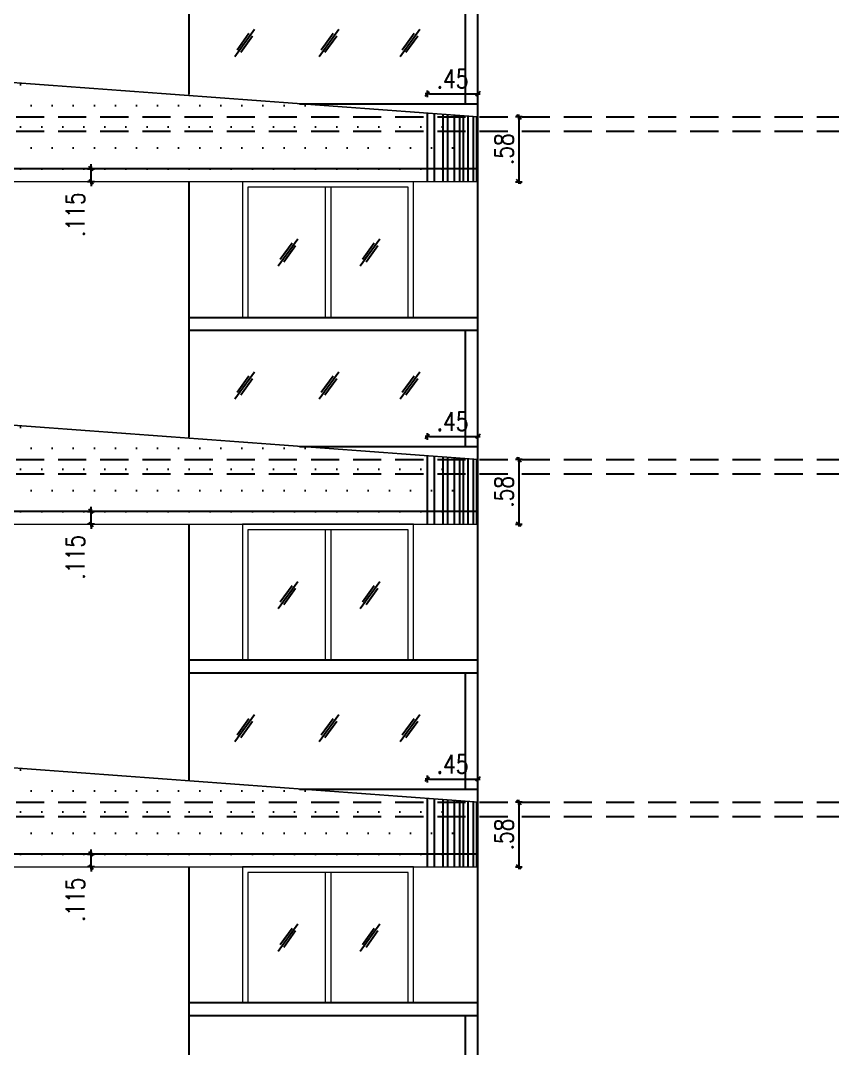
# Model space of a CAD drawing. Header units: inches. Extents: x 14331 to 14549, y 2557 to 2714.
# Drawn here: x 14510.97 to 14518.19, y 2676.19 to 2685.34 of the extents above; entities that cross this region are included whole.
import ezdxf

# ---------------------------------------------------------------- set-up
doc = ezdxf.new("R2010")
doc.units = ezdxf.units.IN
doc.header["$LTSCALE"] = 0.25
doc.header["$MEASUREMENT"] = 0
doc.header["$PDMODE"] = 35
doc.linetypes.add('1', pattern=[0])
doc.linetypes.add('DASHEDX2', pattern=[1.5, 1, -0.5])
for name, color, linetype in [('ELE.PROJ.', 1, 'Continuous'), ('GLASS WINDOW', 251, '1'), ('hatch', 251, 'Continuous'), ('proj-internal', 1, 'DASHEDX2'), ('wall', 7, 'Continuous'), ('WORKING DIM', 7, 'Continuous')]:
    doc.layers.add(name, color=color, linetype=linetype)
doc.layers.add('WINDOW', color=106, linetype='Continuous', lineweight=13)
doc.styles.add('romans', font='romans.shx', dxfattribs={"width": 0.8})
doc.dimstyles.new('121', dxfattribs={"dimscale": 0.1, "dimtxt": 1.65, "dimasz": 0.2, "dimexe": 0.03125, "dimexo": 0.25, "dimgap": 0.5, "dimtad": 1, "dimzin": 4, "dimdsep": 46, "dimtxsty": 'romans', "dimblk1": 'MINITICK', "dimblk2": 'MINITICK', "dimsah": 1, "dimcen": 1, "dimse1": 1, "dimse2": 1, "dimclrd": 252, "dimclre": 256, "dimclrt": 7, "dimadec": 3, "dimazin": 0, "dimtfac": 0.8, "dimtix": 1, "dimtmove": 2, "dimatfit": 3, "dimfxl": 0, "dimtolj": 1, "dimtzin": 3, "dimarcsym": 0})

# ---------------------------------------------------------------- blocks, each defined once
blk = doc.blocks.new('MINITICK')
at = {"color": 7}
for p, q in [((1, 1), (-1, -1)), ((-1, 0), (1, 0)), ((0, -1.5), (0, 1.5))]:
    blk.add_line(p, q, dxfattribs=at)
blk = doc.blocks.new('*D1907')
at = {"layer": 'Defpoints', "color": 0, "transparency": 16777216}
for p in [(14515.0398, 2678.3871), (14515.0398, 2677.81), (14515.4043, 2677.81)]:
    blk.add_point(p, dxfattribs=at)
at = {"layer": 'WORKING DIM', "color": 252, "lineweight": -2, "transparency": 16777216}
blk.add_line((14515.4043, 2678.3671), (14515.4043, 2677.83), dxfattribs=at)
at = {"layer": 'WORKING DIM', "color": 252, "lineweight": -2, "transparency": 16777216, "xscale": 0.02, "yscale": 0.02, "zscale": 0.02}
for p, rotation in [((14515.4043, 2678.3871), 90), ((14515.4043, 2677.81), 270)]:
    blk.add_blockref('MINITICK', p, dxfattribs=dict(at, rotation=rotation))
at = {"layer": 'WORKING DIM', "color": 7, "transparency": 16777216, "insert": (14515.2718, 2678.0986), "char_height": 0.165, "attachment_point": 5, "rotation": 90, "style": 'romans'}
blk.add_mtext('\\A1;.58', dxfattribs=at)
blk = doc.blocks.new('*D1908')
at = {"layer": 'Defpoints', "color": 0, "transparency": 16777216}
for p in [(14515.0398, 2678.5926), (14514.5898, 2678.026), (14515.0398, 2678.026)]:
    blk.add_point(p, dxfattribs=at)
at = {"layer": 'WORKING DIM', "color": 252, "lineweight": -2, "transparency": 16777216}
blk.add_line((14514.6098, 2678.5926), (14515.0198, 2678.5926), dxfattribs=at)
at = {"layer": 'WORKING DIM', "color": 252, "lineweight": -2, "transparency": 16777216, "xscale": 0.02, "yscale": 0.02, "zscale": 0.02, "rotation": 180}
blk.add_blockref('MINITICK', (14514.5898, 2678.5926), dxfattribs=at)
at = {"layer": 'WORKING DIM', "color": 252, "lineweight": -2, "transparency": 16777216, "xscale": 0.02, "yscale": 0.02, "zscale": 0.02}
blk.add_blockref('MINITICK', (14515.0398, 2678.5926), dxfattribs=at)
at = {"layer": 'WORKING DIM', "color": 7, "transparency": 16777216, "insert": (14514.8148, 2678.7251), "char_height": 0.165, "attachment_point": 5, "style": 'romans'}
blk.add_mtext('\\A1;.45', dxfattribs=at)
blk = doc.blocks.new('*D1922')
at = {"layer": 'Defpoints', "color": 0, "transparency": 16777216}
for p in [(14515.0398, 2681.4371), (14515.0398, 2680.86), (14515.4043, 2680.86)]:
    blk.add_point(p, dxfattribs=at)
at = {"layer": 'WORKING DIM', "color": 252, "lineweight": -2, "transparency": 16777216}
blk.add_line((14515.4043, 2681.4171), (14515.4043, 2680.88), dxfattribs=at)
at = {"layer": 'WORKING DIM', "color": 252, "lineweight": -2, "transparency": 16777216, "xscale": 0.02, "yscale": 0.02, "zscale": 0.02}
for p, rotation in [((14515.4043, 2681.4371), 90), ((14515.4043, 2680.86), 270)]:
    blk.add_blockref('MINITICK', p, dxfattribs=dict(at, rotation=rotation))
at = {"layer": 'WORKING DIM', "color": 7, "transparency": 16777216, "insert": (14515.2718, 2681.1486), "char_height": 0.165, "attachment_point": 5, "rotation": 90, "style": 'romans'}
blk.add_mtext('\\A1;.58', dxfattribs=at)
blk = doc.blocks.new('*D1923')
at = {"layer": 'Defpoints', "color": 0, "transparency": 16777216}
for p in [(14515.0398, 2681.6426), (14514.5898, 2681.076), (14515.0398, 2681.076)]:
    blk.add_point(p, dxfattribs=at)
at = {"layer": 'WORKING DIM', "color": 252, "lineweight": -2, "transparency": 16777216}
blk.add_line((14514.6098, 2681.6426), (14515.0198, 2681.6426), dxfattribs=at)
at = {"layer": 'WORKING DIM', "color": 252, "lineweight": -2, "transparency": 16777216, "xscale": 0.02, "yscale": 0.02, "zscale": 0.02, "rotation": 180}
blk.add_blockref('MINITICK', (14514.5898, 2681.6426), dxfattribs=at)
at = {"layer": 'WORKING DIM', "color": 252, "lineweight": -2, "transparency": 16777216, "xscale": 0.02, "yscale": 0.02, "zscale": 0.02}
blk.add_blockref('MINITICK', (14515.0398, 2681.6426), dxfattribs=at)
at = {"layer": 'WORKING DIM', "color": 7, "transparency": 16777216, "insert": (14514.8148, 2681.7751), "char_height": 0.165, "attachment_point": 5, "style": 'romans'}
blk.add_mtext('\\A1;.45', dxfattribs=at)
blk = doc.blocks.new('*D1937')
at = {"layer": 'Defpoints', "color": 0, "transparency": 16777216}
for p in [(14515.0398, 2684.4871), (14515.0398, 2683.91), (14515.4043, 2683.91)]:
    blk.add_point(p, dxfattribs=at)
at = {"layer": 'WORKING DIM', "color": 252, "lineweight": -2, "transparency": 16777216}
blk.add_line((14515.4043, 2684.4671), (14515.4043, 2683.93), dxfattribs=at)
at = {"layer": 'WORKING DIM', "color": 252, "lineweight": -2, "transparency": 16777216, "xscale": 0.02, "yscale": 0.02, "zscale": 0.02}
for p, rotation in [((14515.4043, 2684.4871), 90), ((14515.4043, 2683.91), 270)]:
    blk.add_blockref('MINITICK', p, dxfattribs=dict(at, rotation=rotation))
at = {"layer": 'WORKING DIM', "color": 7, "transparency": 16777216, "insert": (14515.2718, 2684.1986), "char_height": 0.165, "attachment_point": 5, "rotation": 90, "style": 'romans'}
blk.add_mtext('\\A1;.58', dxfattribs=at)
blk = doc.blocks.new('*D1938')
at = {"layer": 'Defpoints', "color": 0, "transparency": 16777216}
for p in [(14515.0398, 2684.6926), (14514.5898, 2684.126), (14515.0398, 2684.126)]:
    blk.add_point(p, dxfattribs=at)
at = {"layer": 'WORKING DIM', "color": 252, "lineweight": -2, "transparency": 16777216}
blk.add_line((14514.6098, 2684.6926), (14515.0198, 2684.6926), dxfattribs=at)
at = {"layer": 'WORKING DIM', "color": 252, "lineweight": -2, "transparency": 16777216, "xscale": 0.02, "yscale": 0.02, "zscale": 0.02, "rotation": 180}
blk.add_blockref('MINITICK', (14514.5898, 2684.6926), dxfattribs=at)
at = {"layer": 'WORKING DIM', "color": 252, "lineweight": -2, "transparency": 16777216, "xscale": 0.02, "yscale": 0.02, "zscale": 0.02}
blk.add_blockref('MINITICK', (14515.0398, 2684.6926), dxfattribs=at)
at = {"layer": 'WORKING DIM', "color": 7, "transparency": 16777216, "insert": (14514.8148, 2684.8251), "char_height": 0.165, "attachment_point": 5, "style": 'romans'}
blk.add_mtext('\\A1;.45', dxfattribs=at)
blk = doc.blocks.new('*D2016')
at = {"layer": 'Defpoints', "color": 0, "transparency": 16777216}
for p in [(14511.5974, 2677.925), (14511.7968, 2677.925), (14511.7968, 2677.81)]:
    blk.add_point(p, dxfattribs=at)
at = {"layer": 'WORKING DIM', "color": 252, "lineweight": -2, "transparency": 16777216}
for p, q in [((14511.5974, 2677.945), (14511.5974, 2677.965)), ((14511.5974, 2677.81), (14511.5974, 2677.925)), ((14511.5974, 2677.79), (14511.5974, 2677.77))]:
    blk.add_line(p, q, dxfattribs=at)
at = {"layer": 'WORKING DIM', "color": 252, "lineweight": -2, "transparency": 16777216, "xscale": 0.02, "yscale": 0.02, "zscale": 0.02}
for p, rotation in [((14511.5974, 2677.925), 270), ((14511.5974, 2677.81), 90)]:
    blk.add_blockref('MINITICK', p, dxfattribs=dict(at, rotation=rotation))
at = {"layer": 'WORKING DIM', "color": 7, "transparency": 16777216, "insert": (14511.4574, 2677.5162), "char_height": 0.165, "attachment_point": 5, "rotation": 90, "style": 'romans'}
blk.add_mtext('\\A1;.115', dxfattribs=at)
blk = doc.blocks.new('*D2018')
at = {"layer": 'Defpoints', "color": 0, "transparency": 16777216}
for p in [(14511.5974, 2680.975), (14511.7968, 2680.975), (14511.7968, 2680.86)]:
    blk.add_point(p, dxfattribs=at)
at = {"layer": 'WORKING DIM', "color": 252, "lineweight": -2, "transparency": 16777216}
for p, q in [((14511.5974, 2680.995), (14511.5974, 2681.015)), ((14511.5974, 2680.86), (14511.5974, 2680.975)), ((14511.5974, 2680.84), (14511.5974, 2680.82))]:
    blk.add_line(p, q, dxfattribs=at)
at = {"layer": 'WORKING DIM', "color": 252, "lineweight": -2, "transparency": 16777216, "xscale": 0.02, "yscale": 0.02, "zscale": 0.02}
for p, rotation in [((14511.5974, 2680.975), 270), ((14511.5974, 2680.86), 90)]:
    blk.add_blockref('MINITICK', p, dxfattribs=dict(at, rotation=rotation))
at = {"layer": 'WORKING DIM', "color": 7, "transparency": 16777216, "insert": (14511.4574, 2680.5662), "char_height": 0.165, "attachment_point": 5, "rotation": 90, "style": 'romans'}
blk.add_mtext('\\A1;.115', dxfattribs=at)
blk = doc.blocks.new('*D2017')
at = {"layer": 'Defpoints', "color": 0, "transparency": 16777216}
for p in [(14511.5974, 2684.025), (14511.7968, 2684.025), (14511.7968, 2683.91)]:
    blk.add_point(p, dxfattribs=at)
at = {"layer": 'WORKING DIM', "color": 252, "lineweight": -2, "transparency": 16777216}
for p, q in [((14511.5974, 2684.045), (14511.5974, 2684.065)), ((14511.5974, 2683.91), (14511.5974, 2684.025)), ((14511.5974, 2683.89), (14511.5974, 2683.87))]:
    blk.add_line(p, q, dxfattribs=at)
at = {"layer": 'WORKING DIM', "color": 252, "lineweight": -2, "transparency": 16777216, "xscale": 0.02, "yscale": 0.02, "zscale": 0.02}
for p, rotation in [((14511.5974, 2684.025), 270), ((14511.5974, 2683.91), 90)]:
    blk.add_blockref('MINITICK', p, dxfattribs=dict(at, rotation=rotation))
at = {"layer": 'WORKING DIM', "color": 7, "transparency": 16777216, "insert": (14511.4574, 2683.6162), "char_height": 0.165, "attachment_point": 5, "rotation": 90, "style": 'romans'}
blk.add_mtext('\\A1;.115', dxfattribs=at)

msp = doc.modelspace()

# ---------------------------------------------------------------- hatches: boundary and pattern name
at = {"layer": 'hatch', "true_color": 0xc7b399}
h = msp.add_hatch(dxfattribs=at)
h.set_pattern_fill('DOTS', color=253, scale=3)
h.set_pattern_definition([(0, (-346.71688, 47.77428), (0.09375, 0.1875), [0, -0.1875])])
h.paths.add_polyline_path([(14515.0398, 2684.4871), (14508.9429, 2684.9371), (14501.93, 2684.9371), (14501.93, 2683.91), (14515.0398, 2683.91)])
h = msp.add_hatch(dxfattribs=at)
h.set_pattern_fill('DOTS', color=253, scale=3)
h.set_pattern_definition([(0, (-346.71688, 44.72428), (0.09375, 0.1875), [0, -0.1875])])
h.paths.add_polyline_path([(14515.0398, 2681.4371), (14508.9429, 2681.8871), (14501.93, 2681.8871), (14501.93, 2680.86), (14515.0398, 2680.86)])
h = msp.add_hatch(dxfattribs=at)
h.set_pattern_fill('DOTS', color=253, scale=3)
h.set_pattern_definition([(0, (-346.71688, 41.67428), (0.09375, 0.1875), [0, -0.1875])])
h.paths.add_polyline_path([(14515.0398, 2678.3871), (14508.9429, 2678.8371), (14501.93, 2678.8371), (14501.93, 2677.81), (14515.0398, 2677.81)])

# ---------------------------------------------------------------- linework, layer by layer
at = {"layer": 'ELE.PROJ.', "color": 8}
for p, q in [((14514.5898, 2684.5203), (14514.5898, 2683.91)), ((14514.6504, 2684.5158), (14514.6504, 2683.91)), ((14514.7285, 2684.51), (14514.7285, 2683.91)), ((14514.7685, 2684.5071), (14514.7685, 2683.91)), ((14514.8294, 2684.5026), (14514.8294, 2683.91)), ((14514.8756, 2684.4992), (14514.8756, 2683.91)), ((14514.9091, 2684.4967), (14514.9091, 2683.91)), ((14514.9502, 2684.4937), (14514.9502, 2683.91)), ((14514.9989, 2684.4901), (14514.9989, 2683.91)), ((14515.0277, 2684.488), (14515.0277, 2683.91)), ((14514.5898, 2681.4703), (14514.5898, 2680.86)), ((14514.6504, 2681.4658), (14514.6504, 2680.86)), ((14514.7285, 2681.46), (14514.7285, 2680.86)), ((14514.7685, 2681.4571), (14514.7685, 2680.86)), ((14514.8294, 2681.4526), (14514.8294, 2680.86)), ((14514.8756, 2681.4492), (14514.8756, 2680.86)), ((14514.9091, 2681.4467), (14514.9091, 2680.86)), ((14514.9502, 2681.4437), (14514.9502, 2680.86)), ((14514.9989, 2681.4401), (14514.9989, 2680.86)), ((14515.0277, 2681.438), (14515.0277, 2680.86)), ((14514.5898, 2678.4203), (14514.5898, 2677.81)), ((14514.6504, 2678.4158), (14514.6504, 2677.81)), ((14514.7285, 2678.41), (14514.7285, 2677.81)), ((14514.7685, 2678.4071), (14514.7685, 2677.81)), ((14514.8294, 2678.4026), (14514.8294, 2677.81)), ((14514.8756, 2678.3992), (14514.8756, 2677.81)), ((14514.9091, 2678.3967), (14514.9091, 2677.81)), ((14514.9502, 2678.3937), (14514.9502, 2677.81)), ((14514.9989, 2678.3901), (14514.9989, 2677.81)), ((14515.0277, 2678.388), (14515.0277, 2677.81))]:
    msp.add_line(p, q, dxfattribs=at)
at = {"layer": 'ELE.PROJ.'}
for p, q in [((14515.0398, 2684.025), (14501.48, 2684.025)), ((14515.0398, 2680.975), (14501.48, 2680.975)), ((14515.0398, 2677.925), (14501.48, 2677.925))]:
    msp.add_line(p, q, dxfattribs=at)
at = {"layer": 'ELE.PROJ.', "const_width": 0.012}
for points in [[(14515.0398, 2683.91), (14515.0398, 2684.4871), (14508.9429, 2684.9371), (14501.48, 2684.9371), (14501.48, 2683.91), (14515.0398, 2683.91)], [(14515.0398, 2680.86), (14515.0398, 2681.4371), (14508.9429, 2681.8871), (14501.48, 2681.8871), (14501.48, 2680.86), (14515.0398, 2680.86)], [(14515.0398, 2677.81), (14515.0398, 2678.3871), (14508.9429, 2678.8371), (14501.48, 2678.8371), (14501.48, 2677.81), (14515.0398, 2677.81)]]:
    msp.add_lwpolyline(points, dxfattribs=at)
at = {"layer": 'GLASS WINDOW', "color": 4, "ltscale": 200}
for p, q in [((14513.052, 2685.264), (14512.8784, 2685.0225)), ((14513.8016, 2685.264), (14513.628, 2685.0225)), ((14514.522, 2685.264), (14514.3484, 2685.0225)), ((14513.0014, 2685.2279), (14512.8965, 2685.0819)), ((14513.0339, 2685.2046), (14512.9289, 2685.0586)), ((14513.751, 2685.2279), (14513.6461, 2685.0819)), ((14513.7835, 2685.2046), (14513.6785, 2685.0586)), ((14514.4715, 2685.2279), (14514.3665, 2685.0819)), ((14514.5039, 2685.2046), (14514.399, 2685.0586)), ((14513.4363, 2683.3993), (14513.2626, 2683.1578)), ((14513.3857, 2683.3632), (14513.2807, 2683.2172)), ((14513.4182, 2683.3398), (14513.3132, 2683.1938)), ((14514.1672, 2683.3993), (14513.9935, 2683.1578)), ((14514.1166, 2683.3632), (14514.0116, 2683.2172)), ((14514.1491, 2683.3398), (14514.0441, 2683.1938)), ((14513.052, 2682.2139), (14512.8784, 2681.9725)), ((14513.0014, 2682.1779), (14512.8965, 2682.0319)), ((14513.0339, 2682.1545), (14512.9289, 2682.0085)), ((14513.8016, 2682.2139), (14513.628, 2681.9725)), ((14513.751, 2682.1779), (14513.6461, 2682.0319)), ((14513.7835, 2682.1545), (14513.6785, 2682.0085)), ((14514.522, 2682.2139), (14514.3484, 2681.9725)), ((14514.4715, 2682.1779), (14514.3665, 2682.0319)), ((14514.5039, 2682.1545), (14514.399, 2682.0085)), ((14513.4363, 2680.3493), (14513.2626, 2680.1078)), ((14514.1672, 2680.3493), (14513.9935, 2680.1078)), ((14513.3857, 2680.3132), (14513.2807, 2680.1672)), ((14513.4182, 2680.2898), (14513.3132, 2680.1438)), ((14514.1166, 2680.3132), (14514.0116, 2680.1672)), ((14514.1491, 2680.2898), (14514.0441, 2680.1438)), ((14513.052, 2679.1639), (14512.8784, 2678.9225)), ((14513.0014, 2679.1279), (14512.8965, 2678.9819)), ((14513.8016, 2679.1639), (14513.628, 2678.9225)), ((14513.751, 2679.1279), (14513.6461, 2678.9819)), ((14514.522, 2679.1639), (14514.3484, 2678.9225)), ((14514.4715, 2679.1279), (14514.3665, 2678.9819)), ((14513.0339, 2679.1045), (14512.9289, 2678.9585)), ((14513.7835, 2679.1045), (14513.6785, 2678.9585)), ((14514.5039, 2679.1045), (14514.399, 2678.9585)), ((14513.4363, 2677.2993), (14513.2626, 2677.0578)), ((14514.1672, 2677.2993), (14513.9935, 2677.0578)), ((14513.3857, 2677.2632), (14513.2807, 2677.1172)), ((14513.4182, 2677.2398), (14513.3132, 2677.0938)), ((14514.1166, 2677.2632), (14514.0116, 2677.1172)), ((14514.1491, 2677.2398), (14514.0441, 2677.0938))]:
    msp.add_line(p, q, dxfattribs=at)
at = {"layer": 'proj-internal', "color": 251}
for p, q in [((14501.93, 2684.4871), (14533.3706, 2684.4871)), ((14501.93, 2684.3601), (14533.3706, 2684.3601)), ((14501.93, 2681.4371), (14533.3706, 2681.4371)), ((14501.93, 2681.31), (14533.3706, 2681.31)), ((14501.93, 2678.3871), (14533.3706, 2678.3871)), ((14501.93, 2678.26), (14533.3706, 2678.26))]:
    msp.add_line(p, q, dxfattribs=at)
at = {"layer": 'wall'}
for p, q in [((14515.0398, 2650.6101), (14515.0398, 2695.8811)), ((14512.4718, 2684.6865), (14512.4718, 2686.9601)), ((14514.9254, 2685.6371), (14514.9254, 2684.6021)), ((14513.4523, 2684.6021), (14515.0398, 2684.6021)), ((14512.4718, 2681.6364), (14512.4718, 2683.91)), ((14512.4718, 2682.7021), (14515.0398, 2682.7021)), ((14512.4718, 2682.5871), (14515.0398, 2682.5871)), ((14514.9254, 2682.5871), (14514.9254, 2681.5521)), ((14513.4523, 2681.5521), (14515.0398, 2681.5521)), ((14512.4718, 2678.5864), (14512.4718, 2680.86)), ((14512.4718, 2679.6521), (14515.0398, 2679.6521)), ((14512.4718, 2679.5371), (14515.0398, 2679.5371)), ((14514.9254, 2679.5371), (14514.9254, 2678.5021)), ((14513.4523, 2678.5021), (14515.0398, 2678.5021)), ((14512.4718, 2675.5364), (14512.4718, 2677.81)), ((14512.4718, 2676.6021), (14515.0398, 2676.6021)), ((14512.4718, 2676.4871), (14515.0398, 2676.4871)), ((14514.9254, 2676.4871), (14514.9254, 2675.4521))]:
    msp.add_line(p, q, dxfattribs=at)
at = {"layer": 'WINDOW'}
for p, q in [((14513.6809, 2683.86), (14513.6809, 2682.7021)), ((14513.7309, 2683.86), (14513.7309, 2682.7021)), ((14513.6809, 2680.81), (14513.6809, 2679.6521)), ((14513.7309, 2680.81), (14513.7309, 2679.6521)), ((14513.6809, 2677.76), (14513.6809, 2676.6021)), ((14513.7309, 2677.76), (14513.7309, 2676.6021))]:
    msp.add_line(p, q, dxfattribs=at)
for points in [[(14514.4681, 2682.7021), (14514.4681, 2683.91), (14512.9437, 2683.91), (14512.9437, 2682.7021)], [(14514.4181, 2682.7021), (14514.4181, 2683.86), (14512.9937, 2683.86), (14512.9937, 2682.7021)], [(14514.4681, 2679.6521), (14514.4681, 2680.86), (14512.9437, 2680.86), (14512.9437, 2679.6521)], [(14514.4181, 2679.6521), (14514.4181, 2680.81), (14512.9937, 2680.81), (14512.9937, 2679.6521)], [(14514.4681, 2676.6021), (14514.4681, 2677.81), (14512.9437, 2677.81), (14512.9437, 2676.6021)], [(14514.4181, 2676.6021), (14514.4181, 2677.76), (14512.9937, 2677.76), (14512.9937, 2676.6021)]]:
    msp.add_lwpolyline(points, dxfattribs=at)

# ---------------------------------------------------------------- dimensions: what is measured, and where the dimension line sits
at = {"layer": 'WORKING DIM'}
for base, p1, p2, picture, middle in [((14515.0398, 2684.6926), (14514.5898, 2684.126), (14515.0398, 2684.126), '*D1938', (14514.8148, 2684.8251)), ((14515.0398, 2681.6426), (14514.5898, 2681.076), (14515.0398, 2681.076), '*D1923', (14514.8148, 2681.7751)), ((14515.0398, 2678.5926), (14514.5898, 2678.026), (14515.0398, 2678.026), '*D1908', (14514.8148, 2678.7251))]:
    dim = msp.add_linear_dim(base=base, p1=p1, p2=p2, dimstyle='121', override={"dimfxl": 0.18, "dimfxlon": 1}, dxfattribs=at)
    dim.commit()
    dim.dimension.update_dxf_attribs({"geometry": picture, "text_midpoint": middle})
for base, p1, p2, picture, middle in [((14515.4043, 2683.91), (14515.0398, 2684.4871), (14515.0398, 2683.91), '*D1937', (14515.2718, 2684.1986)), ((14515.4043, 2680.86), (14515.0398, 2681.4371), (14515.0398, 2680.86), '*D1922', (14515.2718, 2681.1486)), ((14515.4043, 2677.81), (14515.0398, 2678.3871), (14515.0398, 2677.81), '*D1907', (14515.2718, 2678.0986))]:
    dim = msp.add_linear_dim(base=base, p1=p1, p2=p2, angle=90, dimstyle='121', override={"dimfxl": 0.18, "dimfxlon": 1}, dxfattribs=at)
    dim.commit()
    dim.dimension.update_dxf_attribs({"geometry": picture, "text_midpoint": middle})
for base, p1, p2, picture, middle in [((14511.5974, 2684.025), (14511.7968, 2683.91), (14511.7968, 2684.025), '*D2017', (14511.4574, 2683.6162)), ((14511.5974, 2680.975), (14511.7968, 2680.86), (14511.7968, 2680.975), '*D2018', (14511.4574, 2680.5662)), ((14511.5974, 2677.925), (14511.7968, 2677.81), (14511.7968, 2677.925), '*D2016', (14511.4574, 2677.5162))]:
    dim = msp.add_linear_dim(base=base, p1=p1, p2=p2, angle=90, text='.115', dimstyle='121', override={"dimfxl": 0.18, "dimfxlon": 1}, dxfattribs=at)
    dim.commit()
    dim.dimension.update_dxf_attribs({"geometry": picture, "text_midpoint": middle, "dimtype": 160})

doc.saveas('drawing.dxf')
